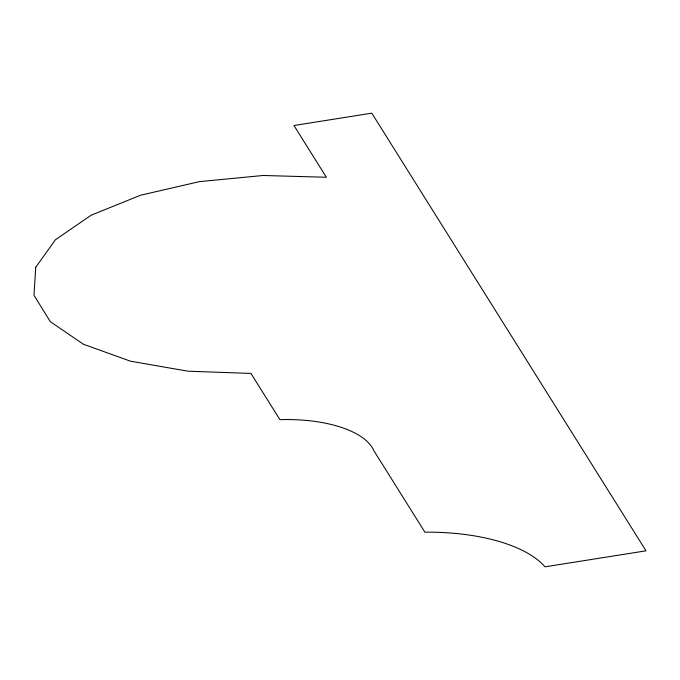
<?xml version="1.0" encoding="UTF-8"?>
<svg xmlns="http://www.w3.org/2000/svg" width="680" height="680" viewBox="0 0 680 680"><rect width="100%" height="100%" fill="white"/><g stroke="black" fill="none" stroke-linecap="round" stroke-linejoin="round"><path stroke-width="1.02" d="M35.717 267.282L34 295.307L50.311 321.657L83.343 344.216L130.45 361.182L187.858 371.186L250.963 373.439L279.922 419.662A98.218 42.746 -3 0 1 373.949 450.84L424.906 532.168A139.647 60.784 -3 0 1 545.02 566.831L646 550.817L371.807 113.169L293.955 125.519L326.383 177.268L263.1 175.482L199.487 181.628L140.632 195.211L91.264 215.144L55.335 239.827L35.717 267.282"/></g></svg>
